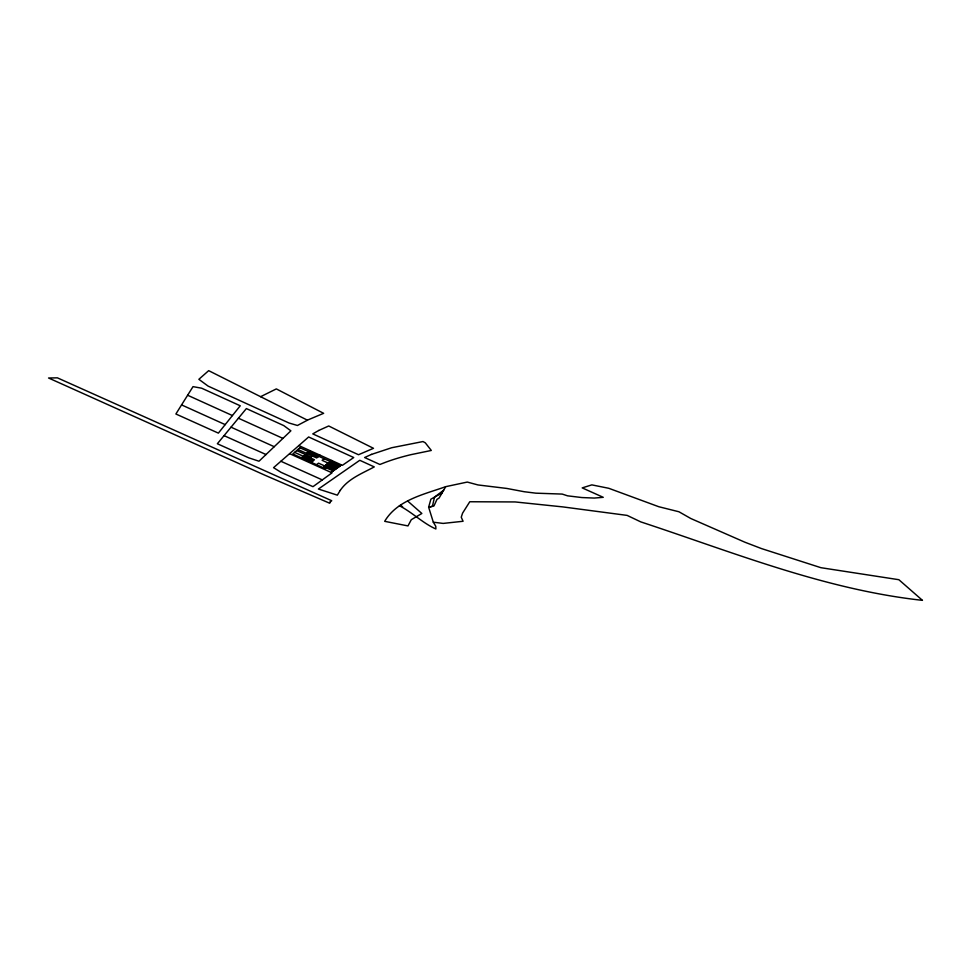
<?xml version="1.0" encoding="UTF-8"?>
<svg xmlns="http://www.w3.org/2000/svg" width="971" height="971" viewBox="0 0 971 971"><rect width="100%" height="100%" fill="white"/><g stroke="black" fill="none" stroke-linecap="round" stroke-linejoin="round"><path stroke-width="1.46" d="M442.084 492.892L439.098 498.038L436.974 499.373L433.964 505.952L428.636 507.202L430.893 499.179L442.084 492.892L445.725 486.665L467.282 482.065L477.963 484.942L506.838 488.449L524.231 491.727L535.846 493.171L562.221 494.081L567.562 495.829L581.872 497.553L594.228 498.062L603.258 497.322L582.212 487.891L591.837 484.881L608.768 488.292L658.763 506.716L678.947 511.766L690.83 518.526L744.963 542.243L761.531 548.591L820.92 567.695L898.867 579.711L922.45 600.345C824.658 589.603 733.36 552.353 640.799 521.9L627.132 515.395L562.901 506.911L515.164 501.946L469.77 501.752L462.584 513.125L461.249 517.227L463.082 521.269L443.14 523.418L433.321 522.192L428.636 507.202L432.423 506.316L434.498 497.152L443.674 490.173M187.621 395.233L175.885 413.998L218.378 433.127L240.238 405.781L201.665 388.206L193.023 386.64L187.621 395.233L232.421 415.552M231.037 427.179L246.379 408.573L283.775 425.601L290.875 430.821L259.002 461.225L248.6 457.778L217.358 443.747L231.037 427.179L274.223 446.696M298.837 445.58L308.644 436.974L353.735 457.535L342.375 465.327L298.837 445.58L273.555 467.67L281.02 472.319L312.978 486.665L332.033 472.841L289.589 453.663M301.362 457.839L303.255 456.249L294.65 452.365M306.69 453.348L308.644 451.709M301.69 458.081L304.882 455.399L314.458 459.732L311.181 462.366M307.042 453.578L310.344 450.811M312.431 456.018L311.108 457.11L296.689 450.568M320.078 455.217L316.692 457.948L297.951 449.464M316.534 464.696L318.512 463.155L327.057 467.027M324.156 458.737L322.117 460.339L337.811 467.512M331.73 460.509L323.659 466.65L333.114 470.923L341.404 464.891L331.087 472.416M407.893 501.242L421.851 513.477L411.303 519.691L407.978 525.918L384.674 521.33C397.357 499.98 423.902 494.433 445.725 486.665M260.604 396.69L276.334 388.91L323.634 413.318L308.147 419.824L297.454 425.48L289.067 423.028L208.085 386.094L198.861 379.309L208.68 370.655L307.431 420.176M399.433 505.77C412.044 512.166 422.786 523.175 435.882 528.989L435.785 526.318L433.321 522.192M224.058 435.639L266.018 454.537M280.898 461.274L322.263 479.905M308.135 452.656L317.808 457.05M329.387 462.293L339 466.65M327.069 464.053L336.621 468.374M325.928 464.927L335.444 469.236M303.814 456.297L313.366 460.618M324.787 465.789L334.279 470.085M302.746 457.195L312.261 461.492M181.577 404.907L225.187 424.618M238.417 418.21L282.925 438.394M309.239 451.733L318.937 456.139M330.553 461.395L340.202 465.777M400.416 505.236L402.625 506.753M330.152 501.983L329.727 503.245L264.865 475.195L48.55 377.998L57.386 377.84L331.742 500.733L330.152 501.983M340.226 490.416L337.35 495.161L318.403 489.032L359.78 460.29L374.26 466.905C362.28 473.387 348.152 478.703 340.226 490.416M299.905 447.74L292.805 453.979L325.042 468.544L332.835 462.682L299.905 447.74M318.719 430.481L312.796 433.891L358.505 454.731L373.483 448.311L328.72 425.978L318.719 430.481M371.517 454.392L364.623 457.523L379.904 464.49L384.65 462.621A994.899 193.168 15.6 0 1 410.964 454.659L431.306 450.459L425.298 442.825L422.992 441.55L391.665 447.74L371.517 454.392"/></g></svg>
